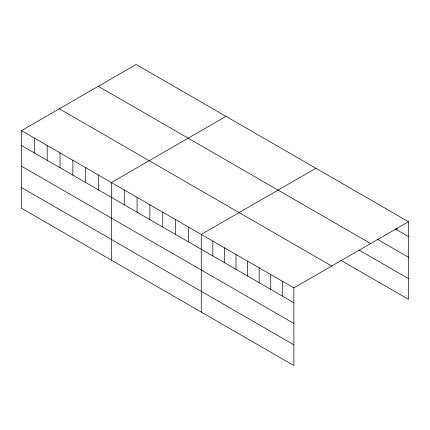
<?xml version="1.0" encoding="UTF-8"?>
<svg xmlns="http://www.w3.org/2000/svg" width="430" height="430" viewBox="0 0 430 430"><rect width="100%" height="100%" fill="white"/><g stroke="black" fill="none" stroke-linecap="round" stroke-linejoin="round"><path stroke-width="0.64" d="M21.5 130.639L293.873 287.896L293.873 365.538L21.5 208.281L21.5 130.639L136.127 64.462L408.5 221.719L408.5 299.361L340.78 260.263M226.008 116.358L111.381 182.535L111.381 260.177M315.894 168.248L201.267 234.431L201.267 312.072M293.873 287.896L408.5 221.719M395.186 228.868L408.5 236.554M377.244 239.236L408.5 257.28M98.298 86.301L370.671 243.557M358.722 249.894L408.5 278.635M59.329 108.801L331.702 266.057M21.5 145.48L293.873 302.736M21.5 166.206L293.873 323.457M21.5 187.561L293.873 344.812M396.922 227.938L396.922 229.873M282.3 281.215L282.3 296.05M270.723 274.528L270.723 289.368M259.145 267.847L259.145 282.682M247.572 261.161L247.572 276.001M235.995 254.479L235.995 269.32M224.417 247.798L224.417 262.633M212.845 241.112L212.845 255.952M188.426 227.018L188.426 241.853M175.585 219.601L175.585 234.441M162.744 212.189L162.744 227.029M149.903 204.777L149.903 219.617M137.062 197.365L137.062 212.2M124.222 189.947L124.222 204.787M98.545 175.123L98.545 189.963M85.704 167.711L85.704 182.546M72.864 160.293L72.864 175.134M60.023 152.881L60.023 167.721M47.182 145.469L47.182 160.309M34.341 138.057L34.341 152.892"/></g></svg>
